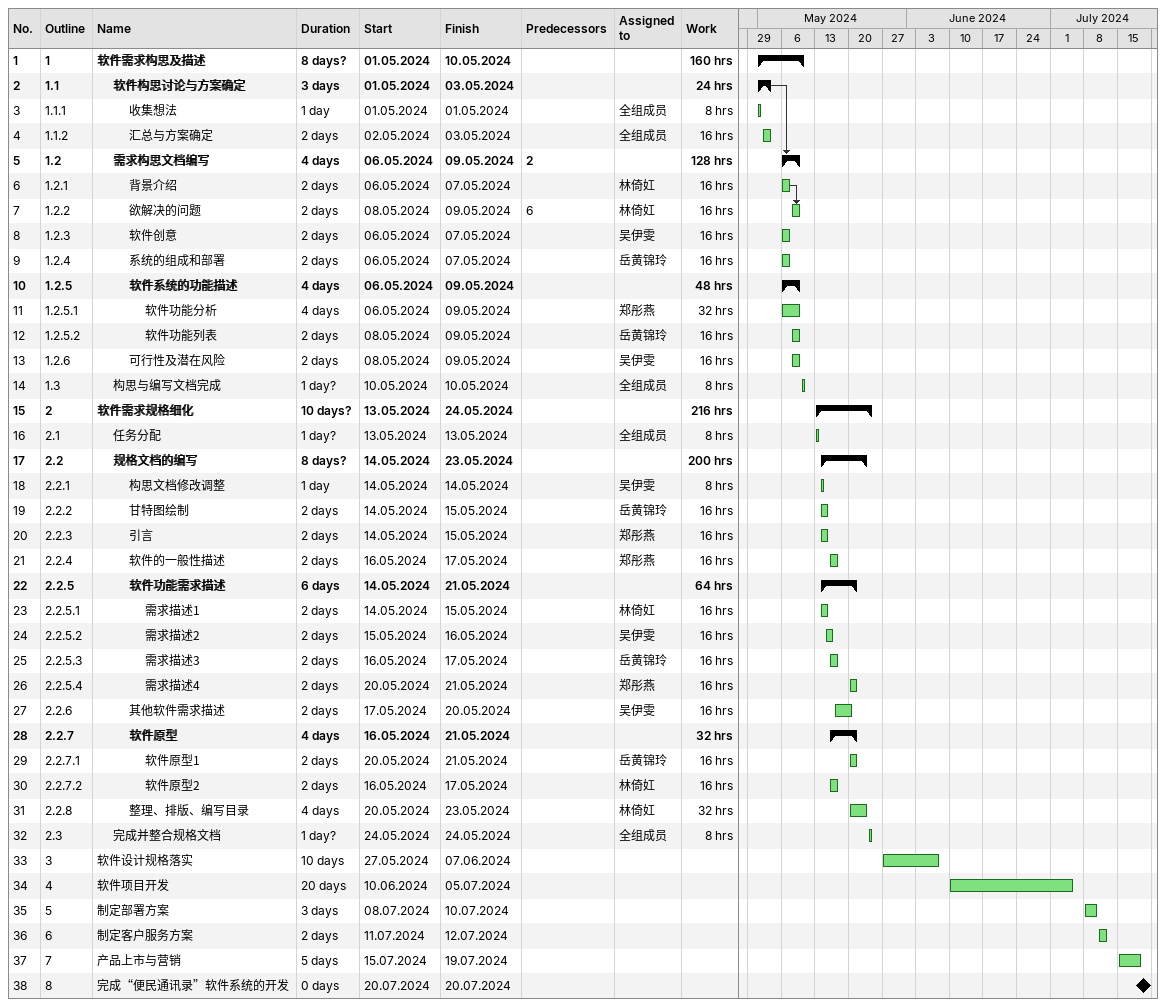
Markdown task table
| ID | WBS | Task | Duration | Start | Finish | Predecessors | Resources | Work (h) |
|---|---|---|---|---|---|---|---|---|
| 1 | 1 | **软件需求构思及描述** | 8d? | 2024-05-01 | 2024-05-10 |  |  | 160 |
| 2 | 1.1 | **软件构思讨论与方案确定** | 3d | 2024-05-01 | 2024-05-03 |  |  | 24 |
| 3 | 1.1.1 | 收集想法 | 1d | 2024-05-01 | 2024-05-01 |  | 全组成员 | 8 |
| 4 | 1.1.2 | 汇总与方案确定 | 2d | 2024-05-02 | 2024-05-03 |  | 全组成员 | 16 |
| 5 | 1.2 | **需求构思文档编写** | 4d | 2024-05-06 | 2024-05-09 | 2 |  | 128 |
| 6 | 1.2.1 | 背景介绍 | 2d | 2024-05-06 | 2024-05-07 |  | 林倚妅 | 16 |
| 7 | 1.2.2 | 欲解决的问题 | 2d | 2024-05-08 | 2024-05-09 | 6 | 林倚妅 | 16 |
| 8 | 1.2.3 | 软件创意 | 2d | 2024-05-06 | 2024-05-07 |  | 吴伊雯 | 16 |
| 9 | 1.2.4 | 系统的组成和部署 | 2d | 2024-05-06 | 2024-05-07 |  | 岳黄锦玲 | 16 |
| 10 | 1.2.5 | **软件系统的功能描述** | 4d | 2024-05-06 | 2024-05-09 |  |  | 48 |
| 11 | 1.2.5.1 | 软件功能分析 | 4d | 2024-05-06 | 2024-05-09 |  | 郑彤燕 | 32 |
| 12 | 1.2.5.2 | 软件功能列表 | 2d | 2024-05-08 | 2024-05-09 |  | 岳黄锦玲 | 16 |
| 13 | 1.2.6 | 可行性及潜在风险 | 2d | 2024-05-08 | 2024-05-09 |  | 吴伊雯 | 16 |
| 14 | 1.3 | 构思与编写文档完成 | 1d? | 2024-05-10 | 2024-05-10 |  | 全组成员 | 8 |
| 15 | 2 | **软件需求规格细化** | 10d? | 2024-05-13 | 2024-05-24 |  |  | 216 |
| 16 | 2.1 | 任务分配 | 1d? | 2024-05-13 | 2024-05-13 |  | 全组成员 | 8 |
| 17 | 2.2 | **规格文档的编写** | 8d? | 2024-05-14 | 2024-05-23 |  |  | 200 |
| 18 | 2.2.1 | 构思文档修改调整 | 1d | 2024-05-14 | 2024-05-14 |  | 吴伊雯 | 8 |
| 19 | 2.2.2 | 甘特图绘制 | 2d | 2024-05-14 | 2024-05-15 |  | 岳黄锦玲 | 16 |
| 20 | 2.2.3 | 引言 | 2d | 2024-05-14 | 2024-05-15 |  | 郑彤燕 | 16 |
| 21 | 2.2.4 | 软件的一般性描述 | 2d | 2024-05-16 | 2024-05-17 |  | 郑彤燕 | 16 |
| 22 | 2.2.5 | **软件功能需求描述** | 6d | 2024-05-14 | 2024-05-21 |  |  | 64 |
| 23 | 2.2.5.1 | 需求描述1 | 2d | 2024-05-14 | 2024-05-15 |  | 林倚妅 | 16 |
| 24 | 2.2.5.2 | 需求描述2 | 2d | 2024-05-15 | 2024-05-16 |  | 吴伊雯 | 16 |
| 25 | 2.2.5.3 | 需求描述3 | 2d | 2024-05-16 | 2024-05-17 |  | 岳黄锦玲 | 16 |
| 26 | 2.2.5.4 | 需求描述4 | 2d | 2024-05-20 | 2024-05-21 |  | 郑彤燕 | 16 |
| 27 | 2.2.6 | 其他软件需求描述 | 2d | 2024-05-17 | 2024-05-20 |  | 吴伊雯 | 16 |
| 28 | 2.2.7 | **软件原型** | 4d | 2024-05-16 | 2024-05-21 |  |  | 32 |
| 29 | 2.2.7.1 | 软件原型1 | 2d | 2024-05-20 | 2024-05-21 |  | 岳黄锦玲 | 16 |
| 30 | 2.2.7.2 | 软件原型2 | 2d | 2024-05-16 | 2024-05-17 |  | 林倚妅 | 16 |
| 31 | 2.2.8 | 整理、排版、编写目录 | 4d | 2024-05-20 | 2024-05-23 |  | 林倚妅 | 32 |
| 32 | 2.3 | 完成并整合规格文档 | 1d? | 2024-05-24 | 2024-05-24 |  | 全组成员 | 8 |
| 33 | 3 | 软件设计规格落实 | 10d | 2024-05-27 | 2024-06-07 |  |  |  |
| 34 | 4 | 软件项目开发 | 20d | 2024-06-10 | 2024-07-05 |  |  |  |
| 35 | 5 | 制定部署方案 | 3d | 2024-07-08 | 2024-07-10 |  |  |  |
| 36 | 6 | 制定客户服务方案 | 2d | 2024-07-11 | 2024-07-12 |  |  |  |
| 37 | 7 | 产品上市与营销 | 5d | 2024-07-15 | 2024-07-19 |  |  |  |
| 38 | 8 | 完成“便民通讯录”软件系统的开发 | 0d | 2024-07-20 | 2024-07-20 |  |  |  |
